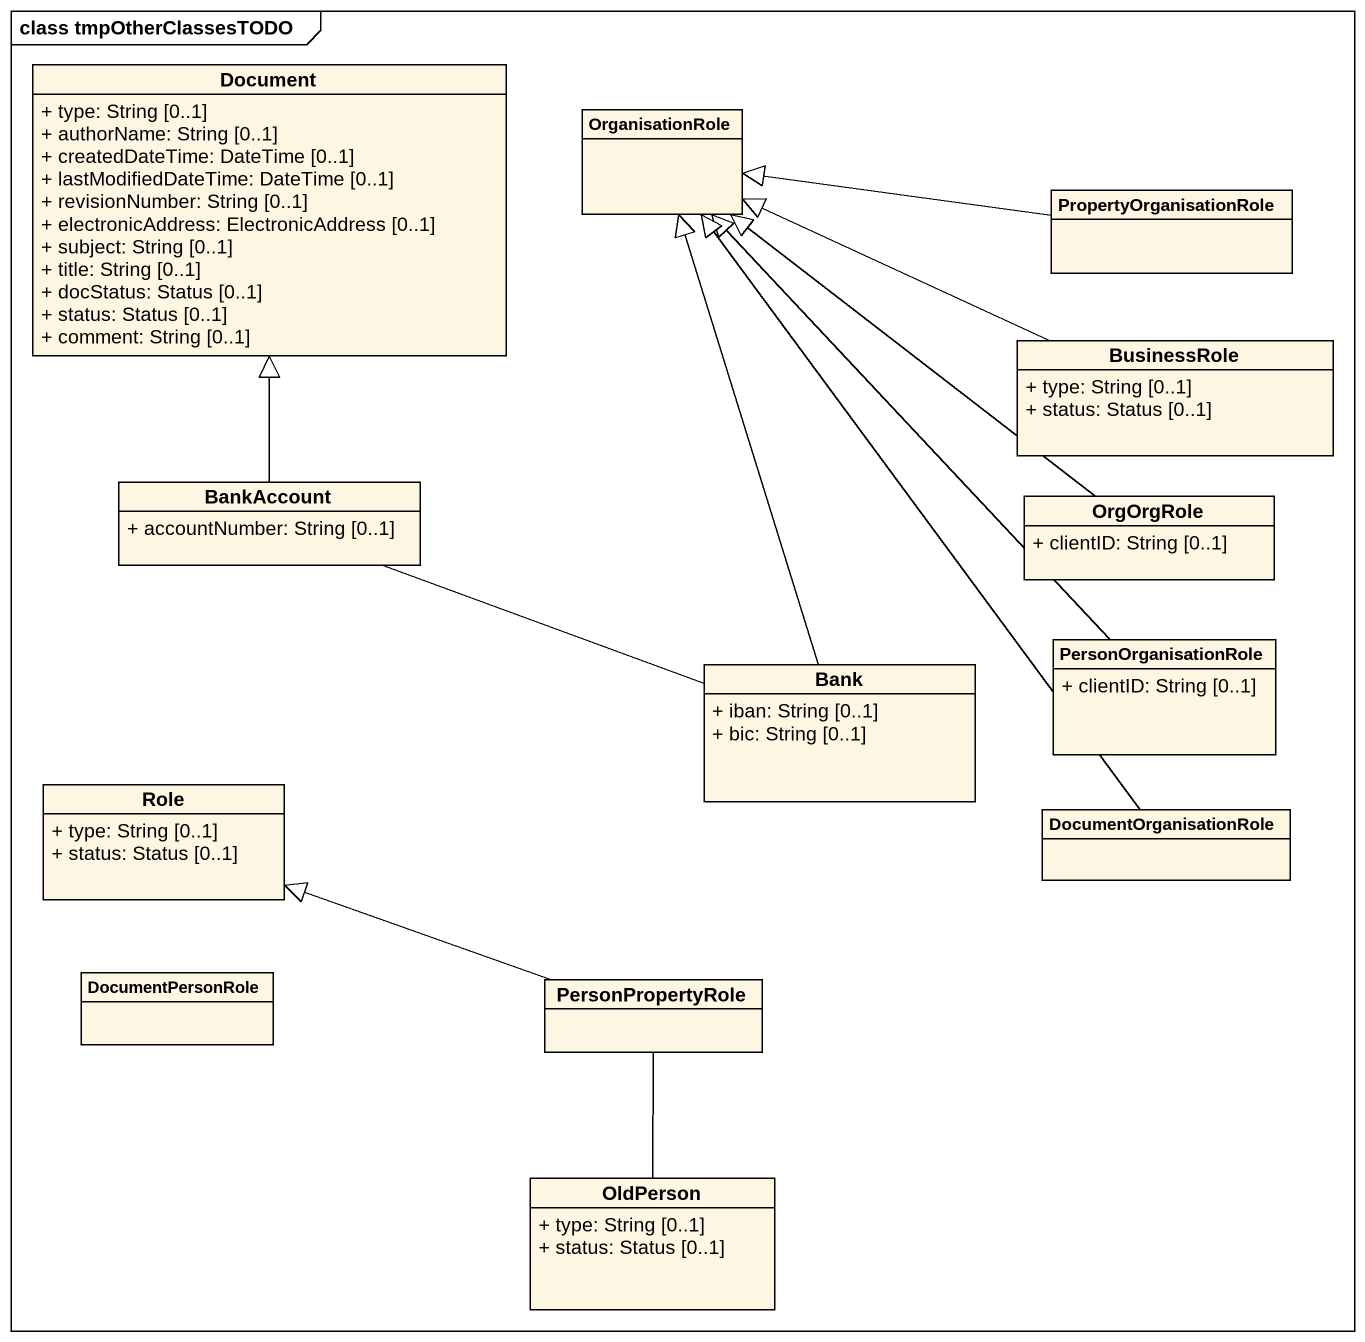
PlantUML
@startuml
mainframe class tmpOtherClassesTODO
hide circle
hide empty members
skinparam classAttributeIconSize 0
class Document {
  + type: String [0..1]
  + authorName: String [0..1]
  + createdDateTime: DateTime [0..1]
  + lastModifiedDateTime: DateTime [0..1]
  + revisionNumber: String [0..1]
  + electronicAddress: ElectronicAddress [0..1]
  + subject: String [0..1]
  + title: String [0..1]
  + docStatus: Status [0..1]
  + status: Status [0..1]
  + comment: String [0..1]
}
class OrganisationRole
class PropertyOrganisationRole
class BusinessRole {
  + type: String [0..1]
  + status: Status [0..1]
}
class BankAccount {
  + accountNumber: String [0..1]
}
class OrgOrgRole {
  + clientID: String [0..1]
}
class PersonOrganisationRole {
  + clientID: String [0..1]
}
class Bank {
  + iban: String [0..1]
  + bic: String [0..1]
}
class Role {
  + type: String [0..1]
  + status: Status [0..1]
}
class DocumentOrganisationRole
class DocumentPersonRole
class PersonPropertyRole
class OldPerson {
  + type: String [0..1]
  + status: Status [0..1]
}
PropertyOrganisationRole -left-|> OrganisationRole
BusinessRole -left-|> OrganisationRole
BankAccount -up-|> Document
BankAccount -right- Bank
OrgOrgRole -up-|> OrganisationRole
PersonOrganisationRole -up-|> OrganisationRole
Bank -up-|> OrganisationRole
DocumentOrganisationRole -up-|> OrganisationRole
PersonPropertyRole -left-|> Role
OldPerson -up- PersonPropertyRole
@enduml
